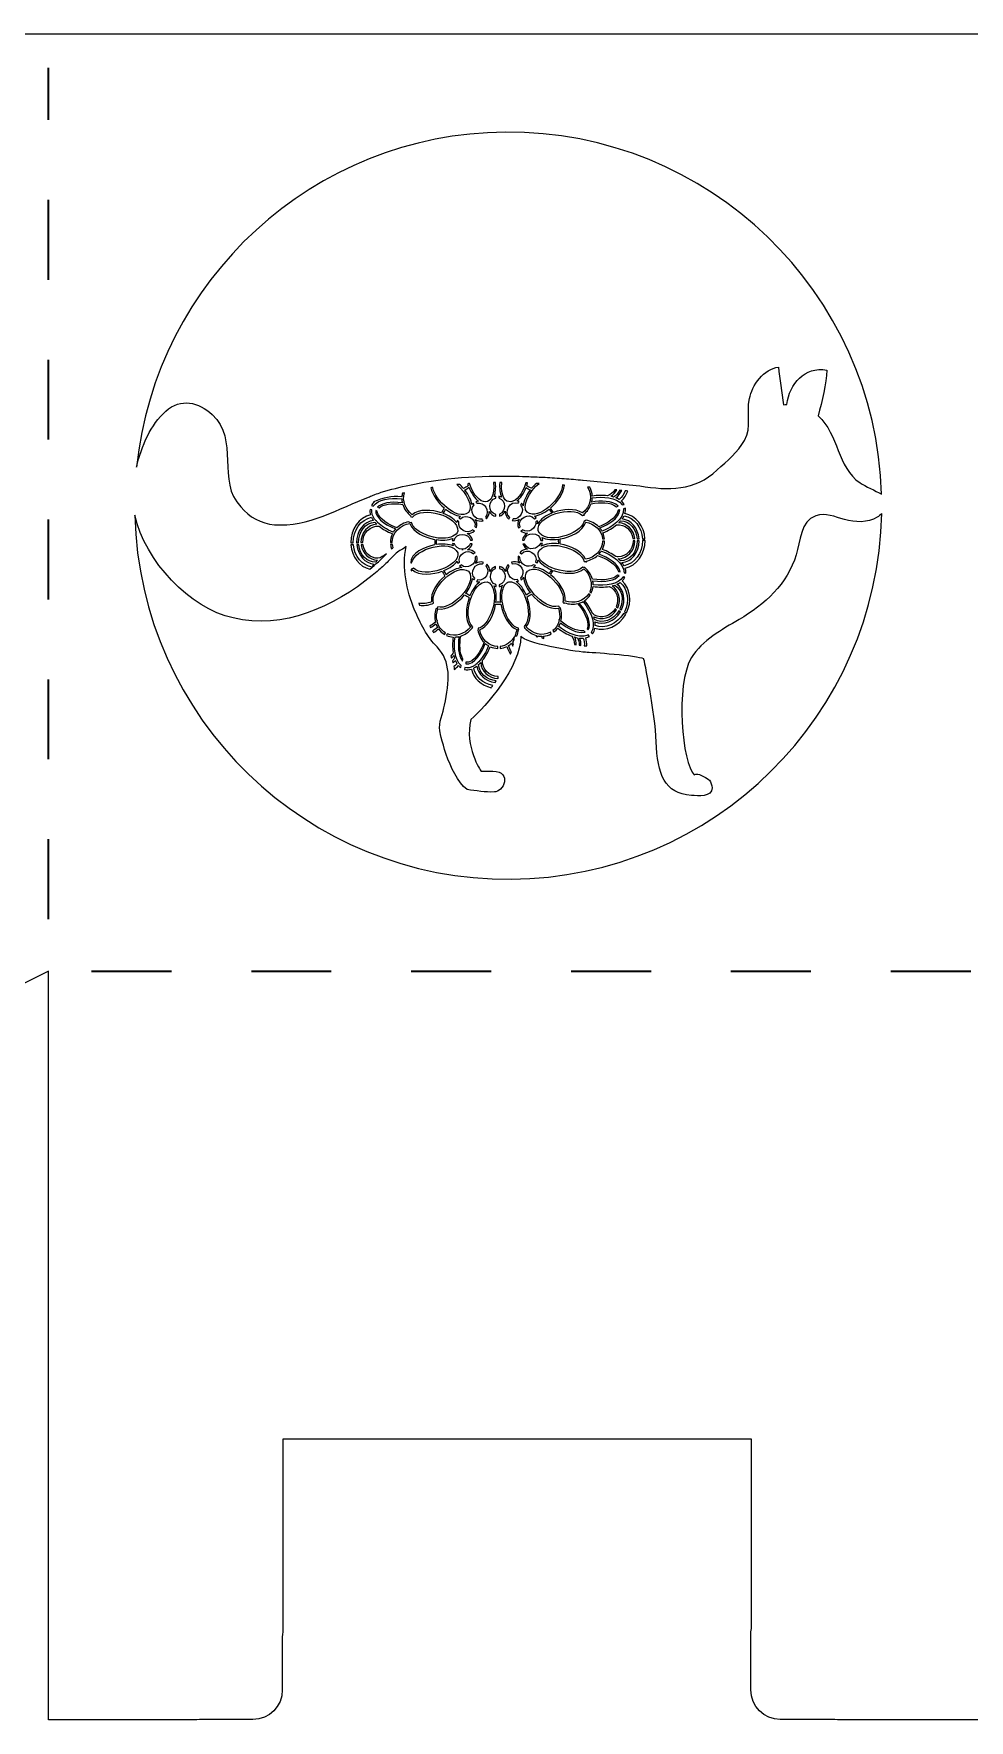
# Model space of a CAD drawing. Extents: x 5 to 989, y -719 to -283.
# Drawn here: x 502 to 743.3, y -718.6 to -283.5 of the extents above; entities that cross this region are included whole.
import ezdxf

# ---------------------------------------------------------------- set-up
doc = ezdxf.new("R2010")
doc.units = 0
doc.header["$MEASUREMENT"] = 0
doc.linetypes.add('AI-Linetype-1', pattern=[41.240002, 20.620001, -20.620001])
doc.linetypes.add('AI-Linetype-5', pattern=[41.240002, 20.620001, -20.620001])
doc.layers.add('Layer 1', color=7, linetype='Continuous')

# ---------------------------------------------------------------- blocks, each defined once
blk = doc.blocks.new('block 2')
at = {"layer": 'Layer 1', "lineweight": 0}
for points, knots in [([(513.13, -283.46), (513.13, -283.46), (263.13, -283.46), (263.13, -283.46), (263.13, -283.46), (256.83, -283.46), (256.83, -283.46), (256.83, -283.46), (24.95, -283.46), (24.95, -283.46), (24.95, -283.46), (24.95, -283.83), (24.95, -283.83), (24.95, -283.83), (23.59, -283.83), (23.59, -283.83), (23.59, -283.83), (22.59, -283.83), (22.59, -283.83), (22.59, -283.83), (5.18, -307.82), (5.18, -307.82), (5.18, -307.82), (5.18, -497.3), (5.18, -497.3), (5.18, -497.3), (22.59, -525.23), (22.59, -525.23), (22.59, -525.23), (22.73, -525.23), (22.73, -525.23), (22.73, -525.23), (23.59, -526.95), (23.59, -526.95), (23.59, -526.95), (32.27, -544.3), (32.27, -544.3), (32.27, -544.3), (83.17, -646.09), (83.17, -646.09), (83.17, -646.09), (83.17, -694.37), (83.17, -694.37), (83.17, -694.57), (83.18, -694.78), (83.18, -694.99), (83.04, -695.57), (82.96, -696.17), (82.96, -696.8), (82.96, -696.8), (82.96, -710.99), (82.96, -710.99), (82.96, -715.19), (86.36, -718.6), (90.56, -718.6), (90.56, -718.6), (104.76, -718.6), (104.76, -718.6), (105.17, -718.6), (105.58, -718.56), (105.98, -718.49), (106.43, -718.52), (106.88, -718.53), (107.33, -718.53), (107.33, -718.53), (179.85, -718.53), (179.85, -718.53), (180.25, -718.53), (180.66, -718.52), (181.06, -718.5), (181.43, -718.56), (181.82, -718.6), (182.21, -718.6), (182.21, -718.6), (196.41, -718.6), (196.41, -718.6), (200.61, -718.6), (204.01, -715.19), (204.01, -710.99), (204.01, -710.99), (204.01, -696.8), (204.01, -696.8), (204.01, -696.51), (203.99, -696.22), (203.96, -695.94), (203.99, -695.44), (204.02, -694.93), (204.02, -694.42), (204.02, -694.42), (204.02, -646.09), (204.02, -646.09), (204.02, -646.09), (254.89, -544.3), (254.89, -544.3), (254.89, -544.3), (256.83, -540.43), (256.83, -540.43), (256.83, -540.43), (264.45, -525.18), (264.45, -525.18), (264.45, -525.18), (264.45, -646.09), (264.45, -646.09), (264.45, -646.09), (361.16, -646.09), (361.16, -646.09), (361.43, -646.09), (361.69, -646.08), (361.96, -646.07), (362.45, -646.17), (362.96, -646.22), (363.48, -646.22), (363.48, -646.22), (377.67, -646.22), (377.67, -646.22), (381.87, -646.22), (385.28, -642.81), (385.28, -638.61), (385.28, -638.61), (385.28, -624.42), (385.28, -624.42), (385.28, -624.09), (385.25, -623.77), (385.21, -623.46), (385.25, -622.93), (385.27, -622.4), (385.27, -621.86), (385.27, -621.86), (385.27, -585.6), (385.27, -585.6), (385.27, -585.6), (505.81, -525.33), (505.81, -525.33), (505.81, -525.33), (505.81, -718.53), (505.81, -718.53), (505.81, -718.53), (542.07, -718.53), (542.07, -718.53), (542.97, -718.54), (543.86, -718.48), (544.74, -718.39), (544.74, -718.39), (558.52, -718.39), (558.52, -718.39), (562.72, -718.39), (566.12, -714.98), (566.12, -710.78), (566.12, -710.78), (566.12, -697.1), (566.12, -697.1), (566.22, -696.22), (566.28, -695.33), (566.28, -694.42), (566.28, -694.42), (566.28, -646.09), (566.28, -646.09), (566.28, -646.09), (687.13, -646.09), (687.13, -646.09), (687.13, -646.09), (687.13, -694.37), (687.13, -694.37), (687.13, -694.56), (687.14, -694.76), (687.15, -694.96), (687.03, -695.48), (686.97, -696.03), (686.97, -696.59), (686.97, -696.59), (686.97, -710.78), (686.97, -710.78), (686.97, -714.98), (690.38, -718.39), (694.58, -718.39), (694.58, -718.39), (708.67, -718.39), (708.67, -718.39), (709.53, -718.48), (710.41, -718.53), (711.3, -718.53), (711.3, -718.53), (747.59, -718.53), (747.59, -718.53), (747.59, -718.53), (747.59, -525.18), (747.59, -525.18), (747.59, -525.18), (868.42, -585.59), (868.42, -585.59), (868.42, -585.59), (868.42, -621.92), (868.42, -621.92), (868.42, -622.32), (868.43, -622.72), (868.45, -623.12), (868.4, -623.48), (868.37, -623.84), (868.37, -624.21), (868.37, -624.21), (868.37, -638.4), (868.37, -638.4), (868.37, -642.6), (871.77, -646.01), (875.97, -646.01), (875.97, -646.01), (890.17, -646.01), (890.17, -646.01), (890.27, -646.01), (890.38, -646), (890.48, -645.99), (891.18, -646.05), (891.88, -646.09), (892.59, -646.09), (892.59, -646.09), (989.27, -646.09), (989.27, -646.09), (989.27, -646.09), (989.27, -283.46), (989.27, -283.46), (989.27, -283.46), (513.13, -283.46), (513.13, -283.46)], [0, 0, 0, 0, 1, 1, 1, 2, 2, 2, 3, 3, 3, 4, 4, 4, 5, 5, 5, 6, 6, 6, 7, 7, 7, 8, 8, 8, 9, 9, 9, 10, 10, 10, 11, 11, 11, 12, 12, 12, 13, 13, 13, 14, 14, 14, 15, 15, 15, 16, 16, 16, 17, 17, 17, 18, 18, 18, 19, 19, 19, 20, 20, 20, 21, 21, 21, 22, 22, 22, 23, 23, 23, 24, 24, 24, 25, 25, 25, 26, 26, 26, 27, 27, 27, 28, 28, 28, 29, 29, 29, 30, 30, 30, 31, 31, 31, 32, 32, 32, 33, 33, 33, 34, 34, 34, 35, 35, 35, 36, 36, 36, 37, 37, 37, 38, 38, 38, 39, 39, 39, 40, 40, 40, 41, 41, 41, 42, 42, 42, 43, 43, 43, 44, 44, 44, 45, 45, 45, 46, 46, 46, 47, 47, 47, 48, 48, 48, 49, 49, 49, 50, 50, 50, 51, 51, 51, 52, 52, 52, 53, 53, 53, 54, 54, 54, 55, 55, 55, 56, 56, 56, 57, 57, 57, 58, 58, 58, 59, 59, 59, 60, 60, 60, 61, 61, 61, 62, 62, 62, 63, 63, 63, 64, 64, 64, 65, 65, 65, 66, 66, 66, 67, 67, 67, 68, 68, 68, 69, 69, 69, 70, 70, 70, 71, 71, 71, 72, 72, 72, 73, 73, 73, 74, 74, 74, 74]), ([(623.67, -308.85), (676.15, -308.46), (719.15, -350.09), (720.72, -402.29), (719.04, -401.3), (716.55, -400.28), (715.15, -399.33), (709.21, -395.32), (709.77, -386.85), (704.32, -382.07), (705.39, -378.16), (706.42, -373.83), (706.6, -370.23), (700.72, -369.28), (697.09, -373.7), (696.23, -379.09), (695.97, -379.13), (695.71, -379.18), (695.45, -379.24), (694.95, -375.95), (694.43, -372.49), (694.09, -369.49), (690.48, -369.79), (687.18, -374.26), (686.65, -377.6), (685.77, -381.41), (687.34, -384.79), (685.34, -388.37), (683.66, -391.39), (680.85, -393.73), (678.31, -396.01), (672.49, -401.48), (665.73, -401.31), (658.35, -400.12), (653.47, -399.6), (648.6, -399.07), (643.72, -398.64), (643.72, -398.64), (643.72, -398.64), (643.72, -398.64), (643.72, -398.64), (643.6, -398.63), (643.6, -398.63), (643.6, -398.63), (643.6, -398.63), (643.6, -398.63), (642.01, -398.48), (640.42, -398.35), (638.82, -398.23), (638.82, -398.23), (638.82, -398.23), (638.82, -398.23), (637.19, -398.11), (635.56, -398), (633.92, -397.91), (633.92, -397.91), (633.92, -397.91), (633.92, -397.91), (632.53, -397.83), (631.14, -397.77), (629.75, -397.72), (629.75, -397.72), (629.75, -397.72), (629.75, -397.72), (627.5, -397.63), (625.25, -397.59), (623, -397.59), (623, -397.59), (623, -397.59), (623, -397.59), (618.27, -397.59), (613.54, -397.81), (608.84, -398.33), (605.53, -398.69), (602.23, -399.21), (598.97, -399.89), (598.97, -399.89), (598.96, -399.9), (598.96, -399.9), (596.5, -400.42), (594.06, -401.02), (591.65, -401.77), (591.65, -401.77), (591.66, -401.77), (591.66, -401.77), (591.11, -401.95), (590.55, -402.15), (590.01, -402.35), (589.73, -402.45), (589.46, -402.56), (589.18, -402.67), (588.98, -402.75), (588.77, -402.83), (588.57, -402.91), (580.69, -405.97), (572.8, -410.78), (564.06, -410.15), (560.69, -409.85), (557.54, -408.15), (555.41, -405.54), (549, -398.96), (555.1, -388.07), (548.04, -381.71), (544.5, -378.44), (539.9, -377.42), (536.04, -380.83), (532.2, -384.3), (529.78, -389.79), (528.53, -395.3), (533.47, -347.05), (574.04, -309.23), (623.67, -308.85)], [0, 0, 0, 0, 1, 1, 1, 2, 2, 2, 3, 3, 3, 4, 4, 4, 5, 5, 5, 6, 6, 6, 7, 7, 7, 8, 8, 8, 9, 9, 9, 10, 10, 10, 11, 11, 11, 12, 12, 12, 13, 13, 13, 14, 14, 14, 15, 15, 15, 16, 16, 16, 17, 17, 17, 18, 18, 18, 19, 19, 19, 20, 20, 20, 21, 21, 21, 22, 22, 22, 23, 23, 23, 24, 24, 24, 25, 25, 25, 26, 26, 26, 27, 27, 27, 28, 28, 28, 29, 29, 29, 30, 30, 30, 31, 31, 31, 32, 32, 32, 33, 33, 33, 34, 34, 34, 35, 35, 35, 36, 36, 36, 37, 37, 37, 37]), ([(654.75, -422.64), (654.75, -422.64), (654.27, -422.53), (654.27, -422.53), (654.24, -419.91), (651, -417.9), (648.45, -416.92), (648.26, -417.21), (648.05, -417.49), (647.8, -417.75), (650.09, -418.63), (652.83, -420.1), (653.26, -422.31), (653.26, -422.31), (652.85, -422.22), (652.85, -422.22), (652.19, -420.16), (649.72, -418.9), (647.47, -418.06), (646.66, -418.79), (645.63, -419.29), (644.51, -419.51), (644.53, -419.6), (644.55, -419.7), (644.56, -419.79), (644.42, -419.67), (644.23, -419.59), (644.03, -419.59), (643.11, -416), (633.68, -413.62), (632.1, -417.28), (631.37, -420.82), (640.94, -423.94), (643.64, -421.08), (643.8, -421.18), (644.01, -421.22), (644.2, -421.18), (645.15, -422), (645.8, -423.05), (646.11, -424.16), (649.24, -424.67), (651.64, -424.15), (652.57, -423.16), (652.57, -423.16), (653, -423.27), (653, -423.27), (651.94, -424.54), (649.54, -425.03), (646.2, -424.58), (646.27, -424.92), (646.3, -425.26), (646.3, -425.61), (649.79, -425.97), (652.69, -425.63), (654.01, -423.54), (654.01, -423.54), (654.48, -423.66), (654.48, -423.66), (654.32, -424.01), (654.08, -424.35), (653.77, -424.62), (655.89, -426.54), (656.41, -429.96), (654.91, -432.91), (654.74, -432.8), (654.55, -432.69), (654.36, -432.57), (655.72, -429.86), (655.23, -426.73), (653.27, -425.03), (653.02, -425.2), (652.74, -425.36), (652.44, -425.49), (654.3, -426.86), (654.8, -429.66), (653.61, -432.12), (653.47, -432.04), (653.33, -431.96), (653.19, -431.87), (654.31, -429.52), (653.77, -426.85), (651.89, -425.71), (651.66, -425.79), (651.43, -425.86), (651.18, -425.92), (652.97, -427.08), (653.58, -429.49), (652.65, -431.55), (652.51, -431.47), (652.37, -431.39), (652.23, -431.31), (653.12, -429.3), (652.37, -426.93), (650.45, -426.07), (649.21, -426.28), (647.78, -426.29), (646.28, -426.09), (646.22, -426.64), (646.07, -427.18), (645.83, -427.7), (645.69, -427.62), (645.55, -427.55), (645.41, -427.47), (646.32, -425.49), (645.66, -423.08), (643.87, -421.53), (642.17, -423.15), (638.32, -422.82), (636.02, -421.93), (635.74, -422.28), (635.53, -422.69), (635.38, -423.11), (637.41, -424.82), (639.3, -427.3), (639.07, -429.82), (641.37, -430.62), (643.93, -429.95), (645.15, -427.94), (645.29, -428.02), (645.42, -428.11), (645.57, -428.19), (645.2, -428.8), (644.69, -429.32), (644.1, -429.71), (644.99, -430.82), (645.68, -431.97), (646.14, -433.07), (646.3, -433.2), (646.46, -433.32), (646.65, -433.43), (648.45, -434.45), (650.79, -433.73), (651.95, -431.83), (652.09, -431.91), (652.23, -431.99), (652.37, -432.06), (651.09, -434.19), (648.46, -434.99), (646.44, -433.86), (646.52, -434.11), (646.58, -434.35), (646.64, -434.59), (648.68, -435.81), (651.49, -434.78), (652.93, -432.36), (653.07, -432.44), (653.21, -432.52), (653.35, -432.59), (651.86, -435.12), (648.99, -436.23), (646.76, -435.19), (646.81, -435.53), (646.83, -435.86), (646.82, -436.17), (649.4, -437.08), (652.51, -435.79), (654.13, -433.01), (654.33, -433.11), (654.52, -433.21), (654.7, -433.31), (652.96, -436.32), (649.6, -437.74), (646.76, -436.83), (646.66, -437.37), (646.46, -437.85), (646.14, -438.25), (646.14, -438.25), (645.79, -437.92), (645.79, -437.92), (647.06, -436.27), (646.15, -433), (643.69, -429.96), (643.38, -430.13), (643.06, -430.27), (642.73, -430.37), (645.12, -433.2), (645.86, -436.04), (645.05, -437.24), (645.05, -437.24), (644.75, -436.97), (644.75, -436.97), (645.35, -435.95), (644.69, -433.26), (642.3, -430.49), (641.23, -430.73), (640.07, -430.67), (638.96, -430.29), (638.96, -430.29), (638.87, -430.49), (638.87, -430.49), (638.8, -430.33), (638.67, -430.18), (638.5, -430.1), (638.53, -429.94), (638.56, -429.78), (638.57, -429.62), (638.57, -429.62), (638.61, -429.64), (638.61, -429.64), (639.01, -426.11), (632.5, -419.77), (629.34, -422.1), (626.93, -424.89), (633.77, -432.3), (637.42, -431.16), (637.5, -431.32), (637.63, -431.47), (637.81, -431.54), (637.81, -431.54), (637.8, -431.54), (637.8, -431.54), (638.2, -432.7), (638.27, -433.92), (637.99, -435.02), (639.81, -436.45), (641.81, -437.66), (643.87, -437.48), (643.87, -437.48), (644.21, -437.82), (644.21, -437.82), (642.08, -438.26), (639.76, -436.9), (637.87, -435.44), (637.76, -435.77), (637.62, -436.08), (637.45, -436.39), (639.37, -437.84), (641.38, -438.92), (643.58, -438.92), (643.58, -438.92), (643.57, -438.91), (643.57, -438.91), (644.07, -438.92), (644.58, -438.79), (644.98, -438.58), (644.98, -438.58), (645.34, -438.94), (645.34, -438.94), (645.06, -439.1), (644.75, -439.23), (644.41, -439.3), (644.62, -439.98), (644.7, -440.69), (644.67, -441.39), (644.44, -441.38), (644.22, -441.37), (644.03, -441.36), (644.07, -440.69), (643.98, -440.03), (643.77, -439.39), (643.46, -439.42), (643.15, -439.41), (642.81, -439.37), (643.08, -439.98), (643.18, -440.63), (643.15, -441.29), (642.99, -441.26), (642.83, -441.24), (642.67, -441.21), (642.7, -440.54), (642.56, -439.88), (642.23, -439.28), (641.99, -439.23), (641.75, -439.17), (641.5, -439.1), (641.83, -439.73), (641.97, -440.42), (641.95, -441.1), (641.79, -441.07), (641.63, -441.05), (641.47, -441.02), (641.48, -440.27), (641.25, -439.49), (640.79, -438.87), (639.6, -438.42), (638.37, -437.71), (637.2, -436.8), (636.91, -437.2), (636.57, -437.57), (636.18, -437.88), (636.18, -437.88), (635.92, -437.46), (635.92, -437.46), (636.76, -436.76), (637.49, -435.73), (637.51, -434.61), (637.51, -434.61), (637.58, -434.67), (637.58, -434.67), (637.77, -433.71), (637.69, -432.68), (637.34, -431.69), (635.09, -432.11), (632.24, -430.24), (630.42, -428.09), (630.01, -428.25), (629.61, -428.49), (629.27, -428.77), (630.17, -431.29), (630.59, -434.45), (629.06, -436.51), (630.54, -438.27), (633.26, -439.04), (635.26, -437.89), (635.26, -437.89), (635.51, -438.3), (635.51, -438.3), (634.9, -438.64), (634.23, -438.85), (633.53, -438.9), (633.56, -439.09), (633.59, -439.28), (633.61, -439.47), (633.43, -439.43), (633.26, -439.39), (633.1, -439.35), (633.08, -439.2), (633.07, -439.06), (633.04, -438.92), (632.7, -438.91), (632.36, -438.88), (632.01, -438.8), (632.01, -438.8), (632.05, -439.06), (632.05, -439.06), (631.9, -439.02), (631.76, -438.98), (631.63, -438.94), (631.63, -438.94), (631.59, -438.7), (631.59, -438.7), (630.48, -438.38), (629.5, -437.73), (628.72, -436.85), (628.72, -436.85), (628.63, -436.91), (628.63, -436.91), (628.63, -436.74), (628.58, -436.56), (628.47, -436.43), (631.33, -433.61), (628.28, -424.31), (624.55, -424.89), (623.78, -425.1), (623.22, -425.9), (622.95, -427.15), (622.12, -430.14), (624.31, -436.29), (627.04, -436.79), (627.02, -436.96), (627.04, -437.14), (627.14, -437.3), (627.14, -437.3), (627.08, -437.29), (627.08, -437.29), (626.99, -437.82), (626.82, -438.32), (626.61, -438.8), (626.61, -438.8), (626.07, -438.81), (626.07, -438.81), (626.33, -438.31), (626.51, -437.75), (626.62, -437.17), (624.83, -436.66), (622.91, -433.43), (622.5, -430.67), (622.06, -430.6), (621.58, -430.6), (621.14, -430.67), (620.76, -433.48), (618.84, -436.78), (617.03, -437.26), (617.42, -439.54), (619.42, -441.58), (621.75, -441.57), (621.75, -441.73), (621.75, -441.89), (621.75, -442.05), (621.05, -442.04), (620.37, -441.89), (619.75, -441.6), (619.22, -442.93), (618.55, -444.13), (617.8, -445.1), (617.54, -447.32), (619.42, -449.25), (621.78, -449.32), (621.78, -449.45), (621.78, -449.58), (621.79, -449.71), (621.79, -449.71), (621.73, -449.8), (621.73, -449.8), (619.34, -449.71), (617.4, -447.92), (617.3, -445.69), (617.13, -445.88), (616.95, -446.06), (616.76, -446.22), (616.81, -448.39), (618.79, -450.16), (621.31, -450.4), (621.21, -450.55), (621.11, -450.7), (621, -450.85), (618.51, -450.51), (616.56, -448.77), (616.31, -446.61), (616.04, -446.81), (615.77, -446.98), (615.5, -447.13), (615.95, -449.36), (617.91, -451.13), (620.42, -451.64), (620.28, -451.83), (620.14, -452.02), (620, -452.21), (617.43, -451.58), (615.43, -449.72), (614.9, -447.39), (614.28, -447.6), (613.67, -447.64), (613.1, -447.48), (613.1, -447.48), (613.2, -447), (613.2, -447), (613.89, -447.21), (614.65, -447.06), (615.42, -446.62), (615.42, -446.62), (615.42, -446.62), (615.42, -446.62), (615.71, -446.46), (616, -446.25), (616.28, -446.01), (616.28, -446.01), (616.28, -445.95), (616.28, -445.95), (616.47, -445.79), (616.65, -445.63), (616.83, -445.46), (616.83, -445.46), (616.82, -445.49), (616.82, -445.49), (617.8, -444.46), (618.67, -443.02), (619.32, -441.38), (619.02, -441.21), (618.74, -441), (618.48, -440.77), (617.62, -442.99), (615.72, -446.43), (613.42, -446.02), (613.42, -446.02), (613.5, -445.62), (613.5, -445.62), (615.55, -445.98), (617.42, -442.51), (618.16, -440.47), (617.34, -439.63), (616.8, -438.55), (616.56, -437.38), (616.64, -437.23), (616.68, -437.04), (616.64, -436.86), (619.41, -436.36), (621.5, -430.16), (620.63, -427.14), (620.35, -425.91), (619.77, -425.11), (619, -424.91), (615.26, -424.39), (612.37, -433.71), (615.25, -436.5), (615.14, -436.62), (615.07, -436.79), (615.06, -436.97), (615.06, -436.97), (614.97, -436.9), (614.97, -436.9), (614.24, -437.82), (613.18, -438.53), (612.14, -438.86), (611.82, -441.07), (611.78, -443.09), (612.71, -444.84), (612.71, -444.84), (612.57, -445.36), (612.57, -445.36), (611.39, -443.62), (611.4, -441.29), (611.71, -438.98), (611.37, -439.06), (611.02, -439.11), (610.68, -439.12), (610.34, -441.7), (610.48, -444.86), (612.27, -446.5), (612.27, -446.5), (612.14, -447), (612.14, -447), (611.94, -446.86), (611.75, -446.7), (611.58, -446.5), (611.25, -446.87), (610.87, -447.18), (610.47, -447.45), (610.44, -447.21), (610.4, -446.98), (610.36, -446.74), (610.66, -446.52), (610.94, -446.27), (611.19, -445.98), (611.02, -445.72), (610.87, -445.44), (610.74, -445.13), (610.57, -445.37), (610.37, -445.59), (610.15, -445.78), (610.11, -445.61), (610.06, -445.43), (610.01, -445.26), (610.21, -445.05), (610.38, -444.82), (610.53, -444.57), (610.46, -444.33), (610.39, -444.09), (610.33, -443.84), (610.17, -444.1), (609.98, -444.33), (609.77, -444.55), (609.71, -444.38), (609.64, -444.22), (609.57, -444.05), (609.83, -443.76), (610.04, -443.42), (610.19, -443.05), (610, -441.85), (610.01, -440.51), (610.19, -439.12), (609.6, -439.08), (609.02, -438.94), (608.47, -438.7), (608.54, -438.56), (608.62, -438.41), (608.69, -438.28), (610.65, -439.15), (613.17, -438.41), (614.63, -436.56), (613.13, -434.54), (613.47, -431.47), (614.31, -428.97), (613.96, -428.68), (613.54, -428.43), (613.12, -428.26), (611.29, -430.44), (608.52, -432.29), (606.25, -431.85), (605.9, -432.85), (605.81, -433.9), (606.03, -434.91), (606.03, -434.91), (606.08, -434.87), (606.08, -434.87), (606.17, -436.22), (607.14, -437.38), (608.22, -438.04), (608.14, -438.17), (608.05, -438.31), (607.97, -438.45), (607.35, -438.09), (606.83, -437.61), (606.42, -437.03), (606, -437.37), (605.57, -437.67), (605.14, -437.94), (605.06, -437.81), (604.97, -437.67), (604.89, -437.54), (605.31, -437.27), (605.74, -436.96), (606.16, -436.63), (605.99, -436.34), (605.85, -436.02), (605.74, -435.69), (605.28, -436.06), (604.82, -436.39), (604.37, -436.68), (604.31, -436.56), (604.24, -436.45), (604.17, -436.33), (604.64, -436.03), (605.13, -435.68), (605.61, -435.27), (605.32, -434.15), (605.38, -432.97), (605.75, -431.85), (605.96, -431.76), (606.14, -431.56), (606.2, -431.33), (609.49, -432.46), (616.66, -425.43), (614.19, -422.16), (610.95, -419.8), (603.96, -426.77), (605.16, -430.37), (605.01, -430.42), (604.87, -430.52), (604.77, -430.67), (604.77, -430.67), (604.71, -430.54), (604.71, -430.54), (603.68, -430.94), (602.59, -431.06), (601.53, -430.9), (601.46, -430.72), (601.39, -430.55), (601.33, -430.37), (602.4, -430.61), (603.53, -430.49), (604.58, -430.07), (604.28, -427.6), (606.07, -425.14), (608.02, -423.38), (607.87, -422.94), (607.63, -422.51), (607.34, -422.15), (605.08, -423.02), (601.32, -423.34), (599.67, -421.78), (599.57, -421.86), (599.47, -421.95), (599.37, -422.04), (599.36, -421.89), (599.35, -421.75), (599.34, -421.6), (599.55, -421.6), (599.78, -421.51), (599.93, -421.35), (602.69, -424.14), (612.17, -420.89), (611.39, -417.36), (609.77, -413.7), (600.12, -416.28), (599.46, -420.01), (599.46, -420.01), (599.3, -420.01), (599.3, -420.01), (598.97, -417.49), (603.12, -415.82), (605.38, -415.36), (605.46, -414.88), (605.46, -414.39), (605.38, -413.91), (602.76, -413.37), (599.95, -412.18), (599.01, -409.81), (596.58, -410.14), (594.39, -412.24), (594.48, -414.73), (594.32, -414.72), (594.16, -414.72), (594, -414.72), (593.98, -413.94), (594.16, -413.18), (594.5, -412.48), (593.18, -411.94), (592.03, -411.27), (591.11, -410.53), (588.8, -410.26), (586.81, -412.29), (586.88, -414.75), (586.72, -414.75), (586.56, -414.76), (586.4, -414.76), (586.33, -412.24), (588.2, -410.13), (590.53, -410.03), (590.34, -409.86), (590.17, -409.68), (590.01, -409.5), (587.63, -409.52), (585.7, -411.93), (585.78, -414.78), (585.61, -414.78), (585.45, -414.78), (585.29, -414.79), (585.21, -411.82), (587.16, -409.29), (589.64, -409.04), (589.44, -408.77), (589.26, -408.5), (589.13, -408.22), (586.4, -408.74), (584.32, -411.55), (584.41, -414.82), (584.19, -414.83), (583.98, -414.83), (583.77, -414.84), (583.66, -411.31), (585.91, -408.26), (588.88, -407.62), (588.72, -407.14), (588.68, -406.66), (588.76, -406.19), (588.76, -406.19), (589.22, -406.3), (589.22, -406.3), (589.09, -407.18), (589.45, -408.12), (590.2, -409.02), (590.2, -409.02), (590.26, -409.02), (590.26, -409.02), (590.41, -409.21), (590.57, -409.39), (590.74, -409.56), (590.74, -409.56), (590.69, -409.55), (590.69, -409.55), (591.67, -410.51), (593.06, -411.39), (594.72, -412.06), (594.9, -411.77), (595.11, -411.49), (595.34, -411.23), (592.01, -409.96), (590.07, -407.93), (590.21, -406.51), (590.21, -406.51), (590.6, -406.6), (590.6, -406.6), (590.55, -407.74), (592.35, -409.69), (595.66, -410.92), (596.47, -410.15), (597.53, -409.62), (598.67, -409.39), (598.86, -409.59), (599.19, -409.68), (599.46, -409.59), (599.94, -411.75), (604.65, -413.8), (607.49, -413.63), (609.57, -413.61), (611.09, -412.9), (611.37, -411.82), (611.79, -407.73), (601.97, -405.27), (599.7, -408.17), (599.56, -408.08), (599.4, -408.02), (599.22, -408.03), (599.22, -408.03), (599.3, -407.9), (599.3, -407.9), (598.3, -407.12), (597.56, -406.09), (597.19, -404.91), (594.34, -404.47), (592.1, -404.93), (591.1, -405.75), (591.1, -405.75), (590.64, -405.63), (590.64, -405.63), (591.59, -404.65), (593.99, -404.06), (597.08, -404.49), (597, -404.14), (596.95, -403.8), (596.94, -403.46), (593.63, -403.14), (590.92, -403.54), (589.59, -405.35), (589.59, -405.35), (589.09, -405.22), (589.09, -405.22), (589.27, -404.92), (589.51, -404.63), (589.79, -404.4), (589.79, -404.4), (589.66, -404.27), (589.66, -404.27), (592.19, -403.24), (594.2, -402.54), (596.95, -402.97), (596.97, -402.65), (597.02, -402.33), (597.1, -402.02), (597.28, -401.98), (597.46, -401.94), (597.64, -401.89), (596.96, -403.91), (597.91, -406.27), (599.62, -407.55), (601.24, -406.02), (604.89, -406.25), (607.14, -407.06), (607.44, -406.68), (607.69, -406.25), (607.85, -405.79), (606.2, -404.35), (604.85, -402.49), (604.45, -400.59), (604.61, -400.56), (604.77, -400.54), (604.93, -400.51), (605.38, -403.67), (611.21, -409.23), (614.13, -407), (615.57, -405.71), (613.62, -401.68), (611.13, -399.78), (611.35, -399.76), (611.57, -399.74), (611.8, -399.72), (612.17, -400.04), (612.53, -400.41), (612.85, -400.77), (613.3, -400.59), (613.72, -400.33), (614.09, -400.01), (614.04, -399.86), (613.99, -399.7), (613.95, -399.55), (614.11, -399.54), (614.27, -399.53), (614.44, -399.52), (616.45, -405.77), (621.25, -405.92), (620.61, -399.28), (620.78, -399.28), (620.94, -399.28), (621.1, -399.27), (621.25, -400.67), (621.12, -401.93), (620.76, -402.89), (620.91, -402.83), (621.07, -402.79), (621.24, -402.77), (621.23, -402.93), (621.22, -403.09), (621.22, -403.26), (619.12, -403.7), (619.16, -407.03), (621.16, -407.48), (621.16, -407.64), (621.16, -407.81), (621.16, -407.97), (620.44, -407.84), (619.83, -407.36), (619.47, -406.69), (619.53, -407.38), (619.26, -408.13), (618.76, -408.59), (618.68, -408.45), (618.59, -408.3), (618.51, -408.16), (619.87, -406.72), (618.19, -404.02), (616.32, -404.61), (616.22, -404.47), (616.13, -404.33), (616.05, -404.19), (616.27, -404.12), (616.5, -404.07), (616.73, -404.06), (615.78, -403.33), (614.89, -402.06), (614.26, -400.48), (613.94, -400.76), (613.56, -400.99), (613.17, -401.16), (614.21, -402.43), (614.87, -403.77), (615.05, -404.92), (615.15, -404.8), (615.26, -404.68), (615.38, -404.58), (615.46, -404.72), (615.53, -404.87), (615.61, -405.01), (614.15, -406.39), (615.75, -409.18), (617.66, -408.67), (617.74, -408.81), (617.82, -408.96), (617.91, -409.1), (617.23, -409.32), (616.48, -409.18), (615.89, -408.81), (616.29, -409.4), (616.43, -410.21), (616.2, -410.87), (616.06, -410.79), (615.91, -410.71), (615.77, -410.63), (616.33, -408.66), (613.4, -407.08), (612.07, -408.63), (611.92, -408.55), (611.77, -408.48), (611.63, -408.41), (611.77, -408.23), (611.93, -408.08), (612.11, -407.95), (610.91, -407.79), (609.53, -407.13), (608.24, -406.11), (608.09, -406.51), (607.87, -406.89), (607.61, -407.23), (609.08, -407.81), (610.25, -408.51), (611.16, -409.6), (611.17, -409.42), (611.21, -409.25), (611.26, -409.09), (611.4, -409.18), (611.54, -409.27), (611.69, -409.36), (611.2, -411.22), (613.84, -412.76), (615.25, -411.47), (615.39, -411.56), (615.54, -411.64), (615.69, -411.72), (615.23, -412.19), (614.54, -412.46), (613.83, -412.42), (614.52, -412.77), (615.01, -413.37), (615.15, -414.09), (614.99, -414.09), (614.82, -414.09), (614.66, -414.1), (614.2, -412.12), (610.81, -412.12), (610.44, -414.21), (610.27, -414.22), (610.11, -414.23), (609.95, -414.24), (609.97, -414.04), (610.03, -413.84), (610.11, -413.65), (608.98, -414.13), (607.24, -414.21), (605.88, -413.99), (605.94, -414.41), (605.94, -414.85), (605.88, -415.27), (607.27, -415.03), (609.07, -415.09), (610.21, -415.6), (610.11, -415.42), (610.03, -415.22), (609.99, -415.02), (610.15, -415.03), (610.32, -415.03), (610.5, -415.04), (610.75, -415.84), (611.59, -416.43), (612.57, -416.43), (612.57, -416.43), (612.57, -416.67), (612.57, -416.67), (612.57, -416.67), (612.58, -416.43), (612.58, -416.43), (613.53, -416.42), (614.33, -415.85), (614.6, -415.09), (614.77, -415.09), (614.95, -415.09), (615.12, -415.09), (614.94, -415.72), (614.49, -416.26), (613.87, -416.59), (614.64, -416.53), (615.37, -416.83), (615.83, -417.36), (615.69, -417.44), (615.55, -417.53), (615.41, -417.61), (613.95, -416.11), (611.13, -417.92), (611.82, -419.82), (611.68, -419.91), (611.54, -420), (611.4, -420.08), (611.33, -419.91), (611.28, -419.72), (611.26, -419.54), (610.56, -420.47), (609.35, -421.34), (607.8, -421.97), (608.05, -422.3), (608.26, -422.67), (608.42, -423.06), (609.75, -421.99), (611.18, -421.32), (612.41, -421.2), (612.19, -421.08), (612, -420.93), (611.83, -420.75), (611.97, -420.67), (612.12, -420.6), (612.27, -420.52), (613.67, -421.85), (616.26, -420.31), (615.87, -418.5), (616.01, -418.41), (616.16, -418.32), (616.31, -418.24), (616.48, -418.88), (616.36, -419.58), (615.99, -420.17), (616.58, -419.77), (617.34, -419.63), (618.02, -419.85), (617.94, -419.99), (617.85, -420.13), (617.77, -420.27), (615.86, -419.78), (614.29, -422.6), (615.77, -423.96), (615.7, -424.11), (615.62, -424.25), (615.55, -424.39), (615.41, -424.28), (615.27, -424.14), (615.16, -423.99), (615, -425.4), (614.36, -426.62), (613.43, -427.87), (613.8, -428.03), (614.17, -428.25), (614.48, -428.5), (615.14, -426.86), (616.08, -425.57), (617.09, -424.9), (616.8, -424.92), (616.51, -424.87), (616.24, -424.78), (616.33, -424.65), (616.42, -424.51), (616.51, -424.36), (618.38, -424.89), (619.99, -422.19), (618.63, -420.78), (618.71, -420.64), (618.79, -420.49), (618.87, -420.34), (619.37, -420.8), (619.65, -421.53), (619.61, -422.22), (619.93, -421.59), (620.47, -421.12), (621.12, -420.95), (621.12, -421.12), (621.12, -421.28), (621.12, -421.46), (619.32, -422.07), (619.39, -425.07), (621.23, -425.58), (621.24, -425.75), (621.25, -425.92), (621.26, -426.08), (621.06, -426.04), (620.88, -425.98), (620.71, -425.89), (621.32, -427.19), (621.38, -428.61), (621.21, -430.17), (621.61, -430.12), (622.02, -430.12), (622.42, -430.18), (622.22, -428.58), (622.27, -427.09), (622.92, -425.76), (622.66, -425.94), (622.36, -426.06), (622.05, -426.11), (622.06, -425.94), (622.07, -425.78), (622.07, -425.61), (624.12, -425.17), (624.06, -421.85), (622.12, -421.4), (622.12, -421.24), (622.11, -421.07), (622.11, -420.91), (622.82, -421.05), (623.42, -421.53), (623.77, -422.19), (623.72, -421.54), (623.95, -420.86), (624.38, -420.4), (624.47, -420.54), (624.55, -420.69), (624.64, -420.84), (623.5, -422.26), (625, -424.69), (626.76, -424.3), (626.86, -424.45), (626.95, -424.6), (627.04, -424.73), (626.84, -424.79), (626.63, -424.82), (626.42, -424.82), (627.43, -425.45), (628.39, -426.7), (629.08, -428.31), (629.39, -428.06), (629.74, -427.86), (630.11, -427.7), (629.03, -426.31), (628.42, -424.87), (628.37, -423.69), (628.21, -423.96), (628.01, -424.19), (627.76, -424.38), (627.68, -424.24), (627.61, -424.09), (627.53, -423.94), (629.21, -422.57), (627.46, -419.55), (625.45, -420.25), (625.36, -420.11), (625.28, -419.97), (625.2, -419.83), (625.9, -419.54), (626.72, -419.66), (627.35, -420.07), (627.01, -419.56), (626.85, -418.88), (626.97, -418.29), (627.12, -418.37), (627.27, -418.46), (627.42, -418.54), (627.24, -420.28), (629.6, -421.57), (630.95, -420.46), (631.11, -420.54), (631.26, -420.62), (631.41, -420.69), (631.24, -420.86), (631.04, -421), (630.82, -421.1), (632.06, -421.11), (633.57, -421.74), (634.99, -422.8), (635.13, -422.43), (635.32, -422.07), (635.55, -421.75), (633.96, -421.1), (632.73, -420.18), (632.08, -419.2), (632.07, -419.49), (632, -419.78), (631.87, -420.05), (631.74, -419.96), (631.6, -419.87), (631.46, -419.78), (632.32, -417.76), (629.23, -415.86), (627.79, -417.61), (627.65, -417.53), (627.51, -417.45), (627.37, -417.37), (627.82, -416.76), (628.59, -416.41), (629.41, -416.45), (628.84, -416.16), (628.41, -415.69), (628.19, -415.13), (628.37, -415.13), (628.54, -415.13), (628.71, -415.12), (629.69, -417.18), (632.1, -416.27), (632.7, -415.02), (632.88, -415.01), (633.05, -415), (633.22, -414.99), (633.14, -415.24), (633.02, -415.48), (632.86, -415.7), (633.91, -415.04), (635.91, -414.86), (637.39, -415.08), (637.32, -414.68), (637.3, -414.27), (637.33, -413.87), (635.97, -414.08), (634.17, -413.96), (633.12, -413.44), (633.22, -413.68), (633.29, -413.93), (633.31, -414.2), (633.15, -414.2), (632.99, -414.19), (632.82, -414.18), (632.56, -411.91), (628.89, -411.89), (628.55, -414.13), (628.39, -414.13), (628.23, -414.14), (628.06, -414.14), (628.15, -413.35), (628.65, -412.67), (629.37, -412.29), (628.73, -412.33), (628.1, -412.12), (627.64, -411.74), (627.79, -411.65), (627.94, -411.57), (628.09, -411.48), (629.5, -412.51), (631.8, -411.03), (631.5, -409.38), (631.65, -409.28), (631.79, -409.19), (631.93, -409.1), (632, -409.36), (632.02, -409.64), (631.98, -409.91), (632.81, -408.62), (634.11, -407.8), (635.64, -407.15), (635.37, -406.84), (635.13, -406.49), (634.96, -406.12), (633.69, -407.11), (632.33, -407.75), (631.16, -407.89), (631.33, -408.03), (631.49, -408.2), (631.62, -408.38), (631.48, -408.46), (631.34, -408.53), (631.19, -408.61), (629.81, -406.77), (626.65, -408.64), (627.47, -410.69), (627.33, -410.77), (627.18, -410.86), (627.04, -410.94), (626.73, -410.22), (626.83, -409.39), (627.26, -408.71), (626.72, -409.06), (626.06, -409.22), (625.43, -409.08), (625.51, -408.93), (625.6, -408.78), (625.68, -408.64), (627.47, -408.88), (628.78, -406.38), (627.6, -405.07), (627.68, -404.91), (627.76, -404.76), (627.84, -404.61), (628.02, -404.8), (628.18, -405.01), (628.29, -405.25), (628.37, -404.02), (629.01, -402.54), (630.12, -401.12), (629.73, -400.99), (629.35, -400.8), (629.01, -400.56), (628.41, -402.07), (627.57, -403.29), (626.65, -404.01), (626.84, -404.04), (627.03, -404.1), (627.2, -404.18), (627.12, -404.31), (627.03, -404.44), (626.95, -404.58), (624.85, -403.77), (623.12, -406.86), (624.77, -408.24), (624.68, -408.38), (624.6, -408.52), (624.52, -408.67), (623.92, -408.2), (623.6, -407.44), (623.63, -406.65), (623.32, -407.27), (622.79, -407.73), (622.16, -407.92), (622.16, -407.75), (622.15, -407.58), (622.15, -407.41), (623.92, -406.78), (623.84, -403.82), (622.03, -403.31), (622.02, -403.13), (622.01, -402.96), (622, -402.8), (622.25, -402.85), (622.48, -402.94), (622.69, -403.07), (622.25, -402.1), (622.08, -400.76), (622.22, -399.26), (622.38, -399.26), (622.55, -399.26), (622.71, -399.26), (622.28, -406.61), (627.34, -405.04), (628.91, -399.35), (629.07, -399.36), (629.24, -399.37), (629.4, -399.37), (629.33, -399.62), (629.26, -399.86), (629.18, -400.09), (629.56, -400.37), (630, -400.59), (630.44, -400.73), (630.81, -400.29), (631.24, -399.85), (631.68, -399.47), (631.91, -399.48), (632.15, -399.49), (632.38, -399.5), (629.84, -401.41), (627.72, -405.58), (629.29, -406.94), (632.32, -409.18), (638.34, -403.2), (638.44, -399.88), (638.6, -399.89), (638.76, -399.9), (638.92, -399.91), (638.7, -402.12), (637.17, -404.22), (635.35, -405.8), (635.53, -406.23), (635.8, -406.63), (636.11, -406.97), (638.32, -406.11), (641.76, -405.79), (643.55, -407.11), (645.62, -405.47), (646.28, -402.43), (644.84, -400.41), (645.05, -400.43), (645.25, -400.45), (645.45, -400.47), (645.85, -401.17), (646.06, -401.96), (646.09, -402.75), (647.46, -402.55), (648.78, -402.51), (649.98, -402.66), (650.77, -402.4), (651.47, -401.81), (651.87, -401.11), (652.05, -401.12), (652.22, -401.14), (652.39, -401.16), (652.04, -401.83), (651.52, -402.41), (650.83, -402.8), (651.08, -402.85), (651.33, -402.92), (651.56, -402.99), (652.29, -402.61), (652.83, -401.97), (653.17, -401.24), (653.34, -401.26), (653.51, -401.28), (653.67, -401.3), (653.35, -402.06), (652.84, -402.72), (652.15, -403.2), (652.47, -403.32), (652.76, -403.47), (653.03, -403.63), (653.74, -403.04), (654.26, -402.26), (654.58, -401.39), (654.79, -401.41), (655.01, -401.44), (655.23, -401.46), (654.9, -402.45), (654.34, -403.33), (653.56, -404.02), (653.86, -404.28), (654.09, -404.56), (654.28, -404.88), (654.28, -404.88), (653.8, -405.03), (653.8, -405.03), (652.33, -402.94), (648.75, -402.84), (646.09, -403.24), (646.06, -403.59), (646.01, -403.94), (645.92, -404.29), (648.33, -403.91), (651.18, -403.82), (652.79, -405.35), (652.79, -405.35), (652.36, -405.49), (652.36, -405.49), (650.65, -404.2), (648.14, -404.33), (645.79, -404.72), (645.46, -405.73), (644.79, -406.73), (643.92, -407.43), (643.92, -407.43), (644.09, -407.64), (644.09, -407.64), (643.91, -407.6), (643.71, -407.63), (643.53, -407.73), (641.01, -405.19), (631.61, -407.71), (632.08, -411.74), (633.71, -415.38), (643.15, -412.85), (643.98, -409.21), (644.17, -409.21), (644.37, -409.12), (644.5, -408.97), (644.5, -408.97), (644.5, -408.98), (644.5, -408.98), (645.73, -409.21), (646.87, -409.78), (647.73, -410.66), (649.91, -409.75), (652.32, -408.45), (652.77, -406.38), (652.77, -406.38), (653.18, -406.26), (653.18, -406.26), (652.93, -408.52), (650.28, -410.01), (648.03, -410.97), (648.25, -411.24), (648.45, -411.52), (648.61, -411.81), (651.17, -410.73), (654.33, -408.69), (654.16, -406), (654.16, -406), (654.63, -405.87), (654.63, -405.87), (654.7, -406.31), (654.66, -406.77), (654.52, -407.24), (657.32, -407.82), (659.47, -410.5), (659.68, -413.78), (659.48, -413.77), (659.27, -413.77), (659.04, -413.76), (658.83, -410.75), (656.84, -408.32), (654.29, -407.85), (654.16, -408.12), (653.99, -408.39), (653.8, -408.66), (656.09, -408.9), (657.93, -411.04), (658.16, -413.75), (658, -413.74), (657.84, -413.74), (657.67, -413.74), (657.44, -411.17), (655.63, -409.16), (653.44, -409.12), (653.28, -409.31), (653.11, -409.49), (652.93, -409.67), (655.05, -409.75), (656.78, -411.5), (657.04, -413.73), (656.88, -413.73), (656.72, -413.73), (656.55, -413.73), (656.28, -411.57), (654.45, -409.93), (652.37, -410.16), (651.4, -410.97), (650.18, -411.68), (648.82, -412.25), (649.04, -412.74), (649.17, -413.26), (649.22, -413.8), (649.06, -413.81), (648.9, -413.81), (648.74, -413.81), (648.57, -411.62), (646.59, -409.81), (644.42, -409.46), (643.58, -411.95), (640.48, -413.28), (637.82, -413.8), (637.77, -414.25), (637.8, -414.71), (637.89, -415.15), (640.47, -415.63), (643.27, -416.81), (644.36, -419.05), (646.68, -418.67), (648.73, -416.71), (648.76, -414.36), (648.91, -414.36), (649.07, -414.36), (649.24, -414.36), (649.22, -415.11), (649.03, -415.84), (648.69, -416.5), (649.99, -417), (651.16, -417.64), (652.13, -418.37), (652.35, -418.41), (652.57, -418.43), (652.79, -418.43), (654.88, -418.42), (656.57, -416.58), (656.59, -414.32), (656.75, -414.32), (656.91, -414.32), (657.07, -414.31), (657.06, -416.84), (655.15, -418.9), (652.79, -418.91), (652.99, -419.08), (653.17, -419.26), (653.33, -419.44), (655.75, -419.49), (657.7, -417.15), (657.7, -414.3), (657.86, -414.29), (658.02, -414.29), (658.18, -414.28), (658.19, -417.26), (656.23, -419.71), (653.74, -419.91), (653.95, -420.18), (654.14, -420.45), (654.28, -420.72), (657, -420.24), (659.08, -417.51), (659.06, -414.25), (659.29, -414.24), (659.5, -414.23), (659.7, -414.22), (659.74, -417.75), (657.51, -420.71), (654.55, -421.33), (654.71, -421.77), (654.78, -422.21), (654.75, -422.64)], [0, 0, 0, 0, 1, 1, 1, 2, 2, 2, 3, 3, 3, 4, 4, 4, 5, 5, 5, 6, 6, 6, 7, 7, 7, 8, 8, 8, 9, 9, 9, 10, 10, 10, 11, 11, 11, 12, 12, 12, 13, 13, 13, 14, 14, 14, 15, 15, 15, 16, 16, 16, 17, 17, 17, 18, 18, 18, 19, 19, 19, 20, 20, 20, 21, 21, 21, 22, 22, 22, 23, 23, 23, 24, 24, 24, 25, 25, 25, 26, 26, 26, 27, 27, 27, 28, 28, 28, 29, 29, 29, 30, 30, 30, 31, 31, 31, 32, 32, 32, 33, 33, 33, 34, 34, 34, 35, 35, 35, 36, 36, 36, 37, 37, 37, 38, 38, 38, 39, 39, 39, 40, 40, 40, 41, 41, 41, 42, 42, 42, 43, 43, 43, 44, 44, 44, 45, 45, 45, 46, 46, 46, 47, 47, 47, 48, 48, 48, 49, 49, 49, 50, 50, 50, 51, 51, 51, 52, 52, 52, 53, 53, 53, 54, 54, 54, 55, 55, 55, 56, 56, 56, 57, 57, 57, 58, 58, 58, 59, 59, 59, 60, 60, 60, 61, 61, 61, 62, 62, 62, 63, 63, 63, 64, 64, 64, 65, 65, 65, 66, 66, 66, 67, 67, 67, 68, 68, 68, 69, 69, 69, 70, 70, 70, 71, 71, 71, 72, 72, 72, 73, 73, 73, 74, 74, 74, 75, 75, 75, 76, 76, 76, 77, 77, 77, 78, 78, 78, 79, 79, 79, 80, 80, 80, 81, 81, 81, 82, 82, 82, 83, 83, 83, 84, 84, 84, 85, 85, 85, 86, 86, 86, 87, 87, 87, 88, 88, 88, 89, 89, 89, 90, 90, 90, 91, 91, 91, 92, 92, 92, 93, 93, 93, 94, 94, 94, 95, 95, 95, 96, 96, 96, 97, 97, 97, 98, 98, 98, 99, 99, 99, 100, 100, 100, 101, 101, 101, 102, 102, 102, 103, 103, 103, 104, 104, 104, 105, 105, 105, 106, 106, 106, 107, 107, 107, 108, 108, 108, 109, 109, 109, 110, 110, 110, 111, 111, 111, 112, 112, 112, 113, 113, 113, 114, 114, 114, 115, 115, 115, 116, 116, 116, 117, 117, 117, 118, 118, 118, 119, 119, 119, 120, 120, 120, 121, 121, 121, 122, 122, 122, 123, 123, 123, 124, 124, 124, 125, 125, 125, 126, 126, 126, 127, 127, 127, 128, 128, 128, 129, 129, 129, 130, 130, 130, 131, 131, 131, 132, 132, 132, 133, 133, 133, 134, 134, 134, 135, 135, 135, 136, 136, 136, 137, 137, 137, 138, 138, 138, 139, 139, 139, 140, 140, 140, 141, 141, 141, 142, 142, 142, 143, 143, 143, 144, 144, 144, 145, 145, 145, 146, 146, 146, 147, 147, 147, 148, 148, 148, 149, 149, 149, 150, 150, 150, 151, 151, 151, 152, 152, 152, 153, 153, 153, 154, 154, 154, 155, 155, 155, 156, 156, 156, 157, 157, 157, 158, 158, 158, 159, 159, 159, 160, 160, 160, 161, 161, 161, 162, 162, 162, 163, 163, 163, 164, 164, 164, 165, 165, 165, 166, 166, 166, 167, 167, 167, 168, 168, 168, 169, 169, 169, 170, 170, 170, 171, 171, 171, 172, 172, 172, 173, 173, 173, 174, 174, 174, 175, 175, 175, 176, 176, 176, 177, 177, 177, 178, 178, 178, 179, 179, 179, 180, 180, 180, 181, 181, 181, 182, 182, 182, 183, 183, 183, 184, 184, 184, 185, 185, 185, 186, 186, 186, 187, 187, 187, 188, 188, 188, 189, 189, 189, 190, 190, 190, 191, 191, 191, 192, 192, 192, 193, 193, 193, 194, 194, 194, 195, 195, 195, 196, 196, 196, 197, 197, 197, 198, 198, 198, 199, 199, 199, 200, 200, 200, 201, 201, 201, 202, 202, 202, 203, 203, 203, 204, 204, 204, 205, 205, 205, 206, 206, 206, 207, 207, 207, 208, 208, 208, 209, 209, 209, 210, 210, 210, 211, 211, 211, 212, 212, 212, 213, 213, 213, 214, 214, 214, 215, 215, 215, 216, 216, 216, 217, 217, 217, 218, 218, 218, 219, 219, 219, 220, 220, 220, 221, 221, 221, 222, 222, 222, 223, 223, 223, 224, 224, 224, 225, 225, 225, 226, 226, 226, 227, 227, 227, 228, 228, 228, 229, 229, 229, 230, 230, 230, 231, 231, 231, 232, 232, 232, 233, 233, 233, 234, 234, 234, 235, 235, 235, 236, 236, 236, 237, 237, 237, 238, 238, 238, 239, 239, 239, 240, 240, 240, 241, 241, 241, 242, 242, 242, 243, 243, 243, 244, 244, 244, 245, 245, 245, 246, 246, 246, 247, 247, 247, 248, 248, 248, 249, 249, 249, 250, 250, 250, 251, 251, 251, 252, 252, 252, 253, 253, 253, 254, 254, 254, 255, 255, 255, 256, 256, 256, 257, 257, 257, 258, 258, 258, 259, 259, 259, 260, 260, 260, 261, 261, 261, 262, 262, 262, 263, 263, 263, 264, 264, 264, 265, 265, 265, 266, 266, 266, 267, 267, 267, 268, 268, 268, 269, 269, 269, 270, 270, 270, 271, 271, 271, 272, 272, 272, 273, 273, 273, 274, 274, 274, 275, 275, 275, 276, 276, 276, 277, 277, 277, 278, 278, 278, 279, 279, 279, 280, 280, 280, 281, 281, 281, 282, 282, 282, 283, 283, 283, 284, 284, 284, 285, 285, 285, 286, 286, 286, 287, 287, 287, 288, 288, 288, 289, 289, 289, 290, 290, 290, 291, 291, 291, 292, 292, 292, 293, 293, 293, 294, 294, 294, 295, 295, 295, 296, 296, 296, 297, 297, 297, 298, 298, 298, 299, 299, 299, 300, 300, 300, 301, 301, 301, 302, 302, 302, 303, 303, 303, 304, 304, 304, 305, 305, 305, 306, 306, 306, 307, 307, 307, 308, 308, 308, 309, 309, 309, 310, 310, 310, 311, 311, 311, 312, 312, 312, 313, 313, 313, 314, 314, 314, 315, 315, 315, 316, 316, 316, 317, 317, 317, 318, 318, 318, 319, 319, 319, 320, 320, 320, 321, 321, 321, 322, 322, 322, 323, 323, 323, 324, 324, 324, 325, 325, 325, 326, 326, 326, 327, 327, 327, 328, 328, 328, 329, 329, 329, 330, 330, 330, 331, 331, 331, 332, 332, 332, 333, 333, 333, 334, 334, 334, 335, 335, 335, 336, 336, 336, 337, 337, 337, 338, 338, 338, 339, 339, 339, 340, 340, 340, 341, 341, 341, 342, 342, 342, 343, 343, 343, 344, 344, 344, 345, 345, 345, 346, 346, 346, 347, 347, 347, 348, 348, 348, 349, 349, 349, 350, 350, 350, 351, 351, 351, 352, 352, 352, 353, 353, 353, 354, 354, 354, 355, 355, 355, 356, 356, 356, 357, 357, 357, 358, 358, 358, 359, 359, 359, 360, 360, 360, 361, 361, 361, 362, 362, 362, 363, 363, 363, 364, 364, 364, 365, 365, 365, 366, 366, 366, 367, 367, 367, 368, 368, 368, 369, 369, 369, 370, 370, 370, 371, 371, 371, 372, 372, 372, 373, 373, 373, 374, 374, 374, 375, 375, 375, 376, 376, 376, 377, 377, 377, 378, 378, 378, 379, 379, 379, 380, 380, 380, 381, 381, 381, 382, 382, 382, 383, 383, 383, 384, 384, 384, 385, 385, 385, 386, 386, 386, 387, 387, 387, 388, 388, 388, 389, 389, 389, 390, 390, 390, 391, 391, 391, 392, 392, 392, 393, 393, 393, 394, 394, 394, 395, 395, 395, 396, 396, 396, 397, 397, 397, 398, 398, 398, 399, 399, 399, 400, 400, 400, 401, 401, 401, 402, 402, 402, 403, 403, 403, 404, 404, 404, 405, 405, 405, 406, 406, 406, 407, 407, 407, 408, 408, 408, 409, 409, 409, 410, 410, 410, 411, 411, 411, 412, 412, 412, 413, 413, 413, 414, 414, 414, 415, 415, 415, 416, 416, 416, 417, 417, 417, 418, 418, 418, 419, 419, 419, 420, 420, 420, 421, 421, 421, 422, 422, 422, 423, 423, 423, 424, 424, 424, 425, 425, 425, 426, 426, 426, 427, 427, 427, 428, 428, 428, 429, 429, 429, 430, 430, 430, 431, 431, 431, 432, 432, 432, 433, 433, 433, 434, 434, 434, 435, 435, 435, 436, 436, 436, 437, 437, 437, 438, 438, 438, 439, 439, 439, 440, 440, 440, 441, 441, 441, 442, 442, 442, 443, 443, 443, 444, 444, 444, 445, 445, 445, 446, 446, 446, 447, 447, 447, 448, 448, 448, 449, 449, 449, 450, 450, 450, 451, 451, 451, 452, 452, 452, 453, 453, 453, 454, 454, 454, 455, 455, 455, 456, 456, 456, 457, 457, 457, 458, 458, 458, 459, 459, 459, 460, 460, 460, 461, 461, 461, 462, 462, 462, 463, 463, 463, 464, 464, 464, 465, 465, 465, 466, 466, 466, 467, 467, 467, 468, 468, 468, 469, 469, 469, 470, 470, 470, 471, 471, 471, 472, 472, 472, 473, 473, 473, 474, 474, 474, 475, 475, 475, 476, 476, 476, 477, 477, 477, 478, 478, 478, 479, 479, 479, 480, 480, 480, 481, 481, 481, 482, 482, 482, 483, 483, 483, 484, 484, 484, 485, 485, 485, 486, 486, 486, 487, 487, 487, 488, 488, 488, 489, 489, 489, 490, 490, 490, 491, 491, 491, 492, 492, 492, 493, 493, 493, 494, 494, 494, 495, 495, 495, 496, 496, 496, 497, 497, 497, 498, 498, 498, 499, 499, 499, 500, 500, 500, 501, 501, 501, 502, 502, 502, 503, 503, 503, 504, 504, 504, 505, 505, 505, 506, 506, 506, 507, 507, 507, 508, 508, 508, 509, 509, 509, 510, 510, 510, 511, 511, 511, 512, 512, 512, 513, 513, 513, 514, 514, 514, 515, 515, 515, 516, 516, 516, 517, 517, 517, 518, 518, 518, 519, 519, 519, 520, 520, 520, 521, 521, 521, 521]), ([(625.13, -501.6), (572.48, -502), (529.38, -460.1), (528.06, -407.68), (530.67, -419.51), (542.31, -431.75), (553.44, -434.2), (566.31, -437.28), (579.48, -431.29), (589.33, -423.24), (589.33, -423.24), (589.33, -423.24), (589.33, -423.24), (589.9, -422.77), (590.47, -422.29), (591.03, -421.8), (591.03, -421.8), (591.03, -421.8), (591.03, -421.8), (591.85, -421.08), (592.65, -420.34), (593.44, -419.58), (593.44, -419.58), (593.43, -419.58), (593.43, -419.58), (594.02, -419.01), (594.6, -418.42), (595.17, -417.83), (596.13, -416.73), (596.65, -416.92), (598.03, -415.78), (596.99, -421.27), (598.09, -427), (600.26, -432.19), (601.7, -435.42), (603.43, -439.17), (606.1, -441.66), (607.77, -443.53), (608.68, -445.77), (608.87, -448.2), (609.08, -450.81), (608.57, -453.62), (607.96, -456.68), (607.61, -458.51), (606.4, -461.43), (606.73, -463.22), (606.73, -463.22), (608.83, -474.6), (613.79, -478.45), (616.11, -478.8), (618.47, -479.19), (620.82, -479.09), (623.06, -479.2), (625.63, -473.92), (620.42, -473.68), (620.42, -473.68), (617.37, -473.7), (617.37, -473.7), (617.37, -473.7), (613, -467.34), (614.76, -460.38), (618.48, -457.21), (627.59, -446.88), (627.66, -438.89), (628.59, -440.65), (641.07, -442.83), (644.36, -443.05), (645.66, -443.11), (657.66, -443.92), (659.37, -444.76), (659.44, -444.8), (662.28, -458.65), (662.59, -466.13), (662.85, -474.49), (664.74, -479.53), (671.66, -479.96), (673.37, -480.11), (676.96, -480.48), (676.99, -478.02), (676.95, -477.31), (676.64, -476.64), (676.29, -476.03), (676.29, -476.03), (676.09, -475.89), (676.09, -475.89), (676.09, -475.89), (676.09, -475.89), (676.09, -475.89), (675.21, -475.31), (673.42, -474.01), (672.38, -474.67), (669.3, -471.92), (667.42, -451.46), (671.67, -444.43), (674.4, -439.93), (679.57, -437.2), (683.97, -434.61), (690.56, -430.71), (696.42, -425.42), (698.7, -417.89), (699.72, -414.52), (699.74, -409.18), (703.74, -407.82), (706.22, -407), (708.76, -408.11), (711.14, -408.78), (713.87, -409.6), (717.08, -409.68), (719.6, -408.19), (720.04, -407.92), (720.42, -407.58), (720.75, -407.21), (719.71, -459.19), (677.45, -501.2), (625.13, -501.6)], [0, 0, 0, 0, 1, 1, 1, 2, 2, 2, 3, 3, 3, 4, 4, 4, 5, 5, 5, 6, 6, 6, 7, 7, 7, 8, 8, 8, 9, 9, 9, 10, 10, 10, 11, 11, 11, 12, 12, 12, 13, 13, 13, 14, 14, 14, 15, 15, 15, 16, 16, 16, 17, 17, 17, 18, 18, 18, 19, 19, 19, 20, 20, 20, 21, 21, 21, 22, 22, 22, 23, 23, 23, 24, 24, 24, 25, 25, 25, 26, 26, 26, 27, 27, 27, 28, 28, 28, 29, 29, 29, 30, 30, 30, 31, 31, 31, 32, 32, 32, 33, 33, 33, 34, 34, 34, 35, 35, 35, 36, 36, 36, 37, 37, 37, 38, 38, 38, 38]), ([(585.33, -415.34), (585.49, -415.34), (585.65, -415.34), (585.82, -415.35), (586.11, -417.9), (587.96, -419.87), (590.18, -419.81), (590.34, -419.63), (590.53, -419.45), (590.71, -419.28), (588.56, -419.27), (586.77, -417.57), (586.45, -415.35), (586.61, -415.35), (586.78, -415.35), (586.94, -415.35), (587.26, -417.32), (588.84, -418.81), (590.74, -418.8), (591.65, -418.83), (592.19, -417.99), (593.03, -417.64), (591.63, -419.04), (590.18, -420.37), (588.67, -421.63), (586.06, -420.94), (584.05, -418.42), (583.79, -415.31), (584, -415.31), (584.21, -415.32), (584.44, -415.32), (584.71, -418.3), (586.71, -420.67), (589.26, -421.11), (589.4, -420.83), (589.58, -420.56), (589.78, -420.29), (587.48, -420.11), (585.61, -418.01), (585.33, -415.34)], [0, 0, 0, 0, 1, 1, 1, 2, 2, 2, 3, 3, 3, 4, 4, 4, 5, 5, 5, 6, 6, 6, 7, 7, 7, 8, 8, 8, 9, 9, 9, 10, 10, 10, 11, 11, 11, 12, 12, 12, 13, 13, 13, 13]), ([(594.69, -415.98), (594.57, -416.08), (594.44, -416.2), (594.3, -416.33), (594.18, -415.99), (594.09, -415.64), (594.04, -415.28), (594.21, -415.27), (594.37, -415.27), (594.53, -415.26), (594.56, -415.51), (594.62, -415.75), (594.69, -415.98)], [0, 0, 0, 0, 1, 1, 1, 2, 2, 2, 3, 3, 3, 4, 4, 4, 4]), ([(625.75, -440.83), (625.7, -441.05), (625.66, -441.28), (625.6, -441.5), (625.48, -441.24), (625.37, -440.97), (625.26, -440.69), (625, -440.93), (624.72, -441.14), (624.43, -441.32), (624.66, -441.89), (624.92, -442.43), (625.2, -442.94), (625.13, -443.14), (625.06, -443.35), (624.99, -443.55), (624.62, -442.93), (624.29, -442.26), (624, -441.55), (623.47, -441.81), (622.89, -441.97), (622.3, -442.03), (622.3, -441.87), (622.29, -441.71), (622.29, -441.55), (623.82, -441.41), (625.26, -440.36), (625.98, -438.97), (625.96, -439.31), (625.93, -439.66), (625.88, -440), (625.78, -440.13), (625.68, -440.25), (625.57, -440.37), (625.62, -440.53), (625.69, -440.68), (625.75, -440.83)], [0, 0, 0, 0, 1, 1, 1, 2, 2, 2, 3, 3, 3, 4, 4, 4, 5, 5, 5, 6, 6, 6, 7, 7, 7, 8, 8, 8, 9, 9, 9, 10, 10, 10, 11, 11, 11, 12, 12, 12, 12])]:
    blk.add_open_spline(points, degree=3, knots=knots, dxfattribs=at)

msp = doc.modelspace()

# ---------------------------------------------------------------- linework, layer by layer
at = {"layer": 'Layer 1', "color": 7, "linetype": 'AI-Linetype-1', "lineweight": 35, "true_color": 0xfffeff}
msp.add_lwpolyline([(505.78, -511.9), (505.78, -292.23)], dxfattribs=at)
at = {"layer": 'Layer 1', "color": 7, "linetype": 'AI-Linetype-5', "lineweight": 35, "true_color": 0xfffeff}
msp.add_lwpolyline([(516.9, -525.32), (981.39, -525.32)], dxfattribs=at)

# ---------------------------------------------------------------- block references
at = {"layer": 'Layer 1'}
msp.add_blockref('block 2', (0, 0), dxfattribs=at)

doc.saveas('drawing.dxf')
